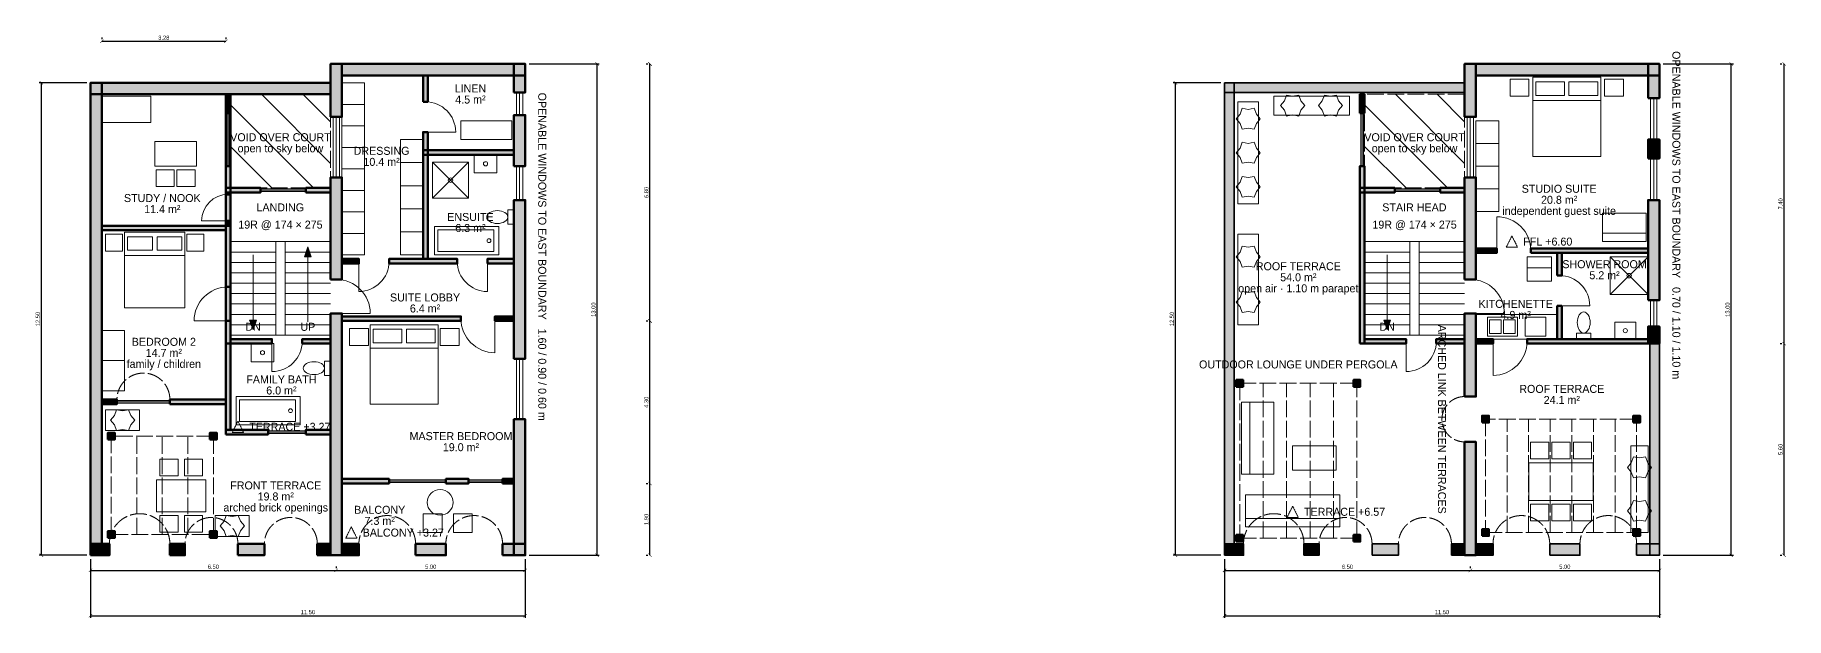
# Model space of a CAD drawing. Header units: millimetres. Extents: x -3851 to 116350, y -6675 to 19563.
# Drawn here: x 70033 to 116350, y 3340 to 18767 of the extents above; entities that cross this region are included whole.
import ezdxf
from ezdxf.enums import TextEntityAlignment as Align

# ---------------------------------------------------------------- set-up
doc = ezdxf.new("R2010")
doc.units = ezdxf.units.MM
doc.header["$LTSCALE"] = 20
doc.linetypes.add('DASHED', pattern=[1.524, 1.27, -0.254])
for name, color, linetype, lineweight in [('A-ANNO-DIMS-01', 5, 'CONTINUOUS', 13), ('A-ANNO-DIMS-02', 5, 'CONTINUOUS', 13), ('A-ANNO-PATT-01', 8, 'CONTINUOUS', 9), ('A-ANNO-PATT-02', 8, 'CONTINUOUS', 9), ('A-ANNO-SYMB-01', 5, 'DASHED', 13), ('A-ANNO-SYMB-02', 5, 'DASHED', 13), ('A-ANNO-TEXT-01', 7, 'CONTINUOUS', 13), ('A-ANNO-TEXT-02', 7, 'CONTINUOUS', 13), ('A-DOOR-01', 3, 'CONTINUOUS', 18), ('A-DOOR-02', 3, 'CONTINUOUS', 18), ('A-EQPM-01', 6, 'CONTINUOUS', 13), ('A-EQPM-02', 6, 'CONTINUOUS', 13), ('A-FLOR-STRS-01', 2, 'CONTINUOUS', 18), ('A-FLOR-STRS-02', 2, 'CONTINUOUS', 18), ('A-FURN-01', 6, 'CONTINUOUS', 13), ('A-FURN-02', 6, 'CONTINUOUS', 13), ('A-GLAZ-01', 4, 'CONTINUOUS', 18), ('A-GLAZ-02', 4, 'CONTINUOUS', 18), ('A-WALL-01', 7, 'CONTINUOUS', 50), ('A-WALL-02', 7, 'CONTINUOUS', 50), ('A-WALL-PATT-01', 7, 'CONTINUOUS', 9), ('A-WALL-PATT-02', 7, 'CONTINUOUS', 9), ('A-WALL-PRHT-01', 9, 'CONTINUOUS', 35), ('A-WALL-PRHT-02', 9, 'CONTINUOUS', 35), ('L-PLNT-01', 3, 'CONTINUOUS', 13), ('L-PLNT-02', 3, 'CONTINUOUS', 13), ('L-SITE-01', 3, 'CONTINUOUS', 18), ('L-SITE-02', 3, 'CONTINUOUS', 18)]:
    doc.layers.add(name, color=color, linetype=linetype, lineweight=lineweight)
doc.dimstyles.new('ARCH', dxfattribs={"dimtxt": 2.2, "dimasz": 1.8, "dimexe": 1.2, "dimexo": 2, "dimgap": 0.8, "dimtad": 1, "dimlfac": 0.001, "dimblk": 'ARCHTICK', "dimcen": 2.5, "dimazin": 3, "dimtfac": 1, "dimtmove": 0, "dimatfit": 3})

# ---------------------------------------------------------------- blocks, each defined once
blk = doc.blocks.new('_ARCHTICK')
at = {"color": 0, "linetype": 'BYBLOCK', "const_width": 0.15}
blk.add_lwpolyline([(-0.5, -0.5), (0.5, 0.5)], dxfattribs=at)

msp = doc.modelspace()

# ---------------------------------------------------------------- hatches: boundary and pattern name
at = {"layer": 'A-ANNO-PATT-01'}
for points in [[(77250, 13160), (77160, 12900), (77340, 12900)], [(75800, 10965), (75710, 11225), (75890, 11225)]]:
    msp.add_hatch(color=7, dxfattribs=at).paths.add_polyline_path(points)
at = {"layer": 'A-ANNO-PATT-02'}
msp.add_hatch(color=7, dxfattribs=at).paths.add_polyline_path([(105800, 10965), (105710, 11225), (105890, 11225)])
at = {"layer": 'A-WALL-PATT-01'}
for points in [[(77850, 16600), (78150, 16600), (78150, 18000), (77850, 18000)], [(78150, 17700), (83000, 17700), (83000, 18000), (78150, 18000)], [(80300, 17000), (80420, 17000), (80420, 17700), (80300, 17700)], [(82700, 17250), (83000, 17250), (83000, 18000), (82700, 18000)], [(71500, 5000), (71800, 5000), (71800, 17500), (71500, 17500)], [(71500, 17200), (77850, 17200), (77850, 17500), (71500, 17500)], [(75080, 16700), (75200, 16700), (75200, 17200), (75080, 17200)], [(75080, 14550), (75200, 14550), (75200, 17200), (75080, 17200)], [(82700, 15300), (83000, 15300), (83000, 16650), (82700, 16650)], [(80300, 12840), (80420, 12840), (80420, 16200), (80300, 16200)], [(75080, 10600), (75200, 10600), (75200, 15300), (75080, 15300)], [(80300, 15600), (82700, 15600), (82700, 15720), (80300, 15720)], [(77850, 12300), (78150, 12300), (78150, 15000), (77850, 15000)], [(75080, 14600), (76000, 14600), (76000, 14720), (75080, 14720)], [(75080, 12100), (75200, 12100), (75200, 14600), (75080, 14600)], [(77200, 14600), (77850, 14600), (77850, 14720), (77200, 14720)], [(82700, 10200), (83000, 10200), (83000, 14400), (82700, 14400)], [(71800, 13600), (75080, 13600), (75080, 13720), (71800, 13720)], [(75080, 13720), (75200, 13720), (75200, 13850), (75080, 13850)], [(78150, 12720), (78600, 12720), (78600, 12840), (78150, 12840)], [(79400, 12720), (81200, 12720), (81200, 12840), (79400, 12840)], [(82000, 12720), (82700, 12720), (82700, 12840), (82000, 12840)], [(75080, 8320), (75200, 8320), (75200, 11200), (75080, 11200)], [(77850, 5000), (78150, 5000), (78150, 11400), (77850, 11400)], [(78150, 11200), (81300, 11200), (81300, 11320), (78150, 11320)], [(82200, 11200), (82700, 11200), (82700, 11320), (82200, 11320)], [(75200, 10600), (76300, 10600), (76300, 10720), (75200, 10720)], [(77100, 10600), (77850, 10600), (77850, 10720), (77100, 10720)], [(71800, 9000), (72200, 9000), (72200, 9120), (71800, 9120)], [(73600, 9000), (75080, 9000), (75080, 9120), (73600, 9120)], [(82700, 5000), (83000, 5000), (83000, 8600), (82700, 8600)], [(71960, 8060), (72140, 8060), (72140, 8240), (71960, 8240)], [(74660, 8060), (74840, 8060), (74840, 8240), (74660, 8240)], [(75080, 8200), (76200, 8200), (76200, 8320), (75080, 8320)], [(77200, 8200), (77850, 8200), (77850, 8320), (77200, 8320)], [(78150, 6900), (79400, 6900), (79400, 7020), (78150, 7020)], [(80900, 6900), (81500, 6900), (81500, 7020), (80900, 7020)], [(82400, 6900), (82700, 6900), (82700, 7020), (82400, 7020)], [(71960, 5460), (72140, 5460), (72140, 5640), (71960, 5640)], [(74660, 5460), (74840, 5460), (74840, 5640), (74660, 5640)], [(71500, 5000), (72000, 5000), (72000, 5300), (71500, 5300)], [(71500, 5000), (72000, 5000), (72000, 5300), (71500, 5300)], [(73600, 5000), (74000, 5000), (74000, 5300), (73600, 5300)], [(73600, 5000), (74000, 5000), (74000, 5300), (73600, 5300)], [(75400, 5000), (76100, 5000), (76100, 5300), (75400, 5300)], [(75400, 5000), (76100, 5000), (76100, 5300), (75400, 5300)], [(77500, 5000), (77850, 5000), (77850, 5300), (77500, 5300)], [(77500, 5000), (77850, 5000), (77850, 5300), (77500, 5300)], [(78150, 5000), (78600, 5000), (78600, 5300), (78150, 5300)], [(78150, 5000), (78600, 5000), (78600, 5300), (78150, 5300)], [(80100, 5000), (80900, 5000), (80900, 5300), (80100, 5300)], [(80100, 5000), (80900, 5000), (80900, 5300), (80100, 5300)], [(82400, 5000), (83000, 5000), (83000, 5300), (82400, 5300)], [(82400, 5000), (83000, 5000), (83000, 5300), (82400, 5300)]]:
    msp.add_hatch(color=7, dxfattribs=at).paths.add_polyline_path(points)
at = {"layer": 'A-WALL-PATT-02'}
for points in [[(107850, 16600), (108150, 16600), (108150, 18000), (107850, 18000)], [(108150, 17700), (113000, 17700), (113000, 18000), (108150, 18000)], [(112700, 17100), (113000, 17100), (113000, 18000), (112700, 18000)], [(101500, 5000), (101750, 5000), (101750, 17500), (101500, 17500)], [(101500, 17250), (107850, 17250), (107850, 17500), (101500, 17500)], [(105080, 16700), (105200, 16700), (105200, 17200), (105080, 17200)], [(112700, 15500), (113000, 15500), (113000, 16000), (112700, 16000)], [(105080, 10600), (105200, 10600), (105200, 15300), (105080, 15300)], [(107850, 12300), (108150, 12300), (108150, 15000), (107850, 15000)], [(105080, 14600), (106000, 14600), (106000, 14720), (105080, 14720)], [(107200, 14600), (107850, 14600), (107850, 14720), (107200, 14720)], [(112700, 11750), (113000, 11750), (113000, 14400), (112700, 14400)], [(108150, 13000), (108700, 13000), (108700, 13120), (108150, 13120)], [(109600, 13000), (112700, 13000), (112700, 13120), (109600, 13120)], [(110300, 12400), (110420, 12400), (110420, 13000), (110300, 13000)], [(110300, 10720), (110420, 10720), (110420, 11600), (110300, 11600)], [(107850, 9200), (108150, 9200), (108150, 11400), (107850, 11400)], [(105200, 10600), (106300, 10600), (106300, 10720), (105200, 10720)], [(107100, 10600), (107850, 10600), (107850, 10720), (107100, 10720)], [(108150, 10600), (108600, 10600), (108600, 10720), (108150, 10720)], [(109500, 10600), (112700, 10600), (112700, 10720), (109500, 10720)], [(112700, 10600), (113000, 10600), (113000, 11050), (112700, 11050)], [(112750, 5000), (113000, 5000), (113000, 10720), (112750, 10720)], [(101810, 9460), (101990, 9460), (101990, 9640), (101810, 9640)], [(104910, 9460), (105090, 9460), (105090, 9640), (104910, 9640)], [(108310, 8510), (108490, 8510), (108490, 8690), (108310, 8690)], [(112310, 8510), (112490, 8510), (112490, 8690), (112310, 8690)], [(107850, 5000), (108150, 5000), (108150, 8000), (107850, 8000)], [(108310, 5510), (108490, 5510), (108490, 5690), (108310, 5690)], [(112310, 5510), (112490, 5510), (112490, 5690), (112310, 5690)], [(101500, 5000), (102000, 5000), (102000, 5300), (101500, 5300)], [(101810, 5360), (101990, 5360), (101990, 5540), (101810, 5540)], [(103600, 5000), (104000, 5000), (104000, 5300), (103600, 5300)], [(104910, 5360), (105090, 5360), (105090, 5540), (104910, 5540)], [(105400, 5000), (106100, 5000), (106100, 5300), (105400, 5300)], [(107500, 5000), (107850, 5000), (107850, 5300), (107500, 5300)], [(108150, 5000), (108600, 5000), (108600, 5300), (108150, 5300)], [(110100, 5000), (110900, 5000), (110900, 5300), (110100, 5300)], [(112400, 5000), (113000, 5000), (113000, 5300), (112400, 5300)]]:
    msp.add_hatch(color=7, dxfattribs=at).paths.add_polyline_path(points)

# ---------------------------------------------------------------- linework, layer by layer
at = {"layer": 'A-ANNO-PATT-01'}
for p, q in [((77850, 15370), (76020, 17200)), ((77850, 16470), (77120, 17200)), ((77400, 14720), (75200, 16920)), ((76300, 14720), (75200, 15820)), ((75200, 14720), (75200, 14720))]:
    msp.add_line(p, q, dxfattribs=at)
at = {"layer": 'A-ANNO-PATT-01', "linetype": 'DASHED', "ltscale": 17.5}
msp.add_lwpolyline([(75200, 14720), (77850, 14720), (77850, 17200), (75200, 17200)], close=True, dxfattribs=at)
at = {"layer": 'A-ANNO-PATT-02'}
for p, q in [((107850, 15370), (106020, 17200)), ((107850, 16470), (107120, 17200)), ((107400, 14720), (105200, 16920)), ((106300, 14720), (105200, 15820)), ((105200, 14720), (105200, 14720))]:
    msp.add_line(p, q, dxfattribs=at)
at = {"layer": 'A-ANNO-PATT-02', "linetype": 'DASHED', "ltscale": 17.5}
msp.add_lwpolyline([(105200, 14720), (107850, 14720), (107850, 17200), (105200, 17200)], close=True, dxfattribs=at)
at = {"layer": 'A-ANNO-SYMB-01'}
for points in [[(75400, 8550), (75250, 8250), (75550, 8250)], [(78400, 5750), (78250, 5450), (78550, 5450)]]:
    msp.add_lwpolyline(points, close=True, dxfattribs=at)
at = {"layer": 'A-ANNO-SYMB-01', "linetype": 'DASHED', "ltscale": 17.5}
for centre, radius in [((72900, 9120), 700), ((72800, 5300), 800), ((79350, 5300), 750), ((81650, 5300), 750), ((74700, 5300), 700), ((76800, 5300), 700)]:
    msp.add_arc(centre, radius, 0, 180, dxfattribs=at)
at = {"layer": 'A-ANNO-SYMB-02'}
for points in [[(109100, 13450), (108950, 13150), (109250, 13150)], [(103300, 6300), (103150, 6000), (103450, 6000)]]:
    msp.add_lwpolyline(points, close=True, dxfattribs=at)
at = {"layer": 'A-ANNO-SYMB-02', "linetype": 'DASHED', "ltscale": 17.5}
for centre, radius, start, end in [((107850, 8600), 600, 90, 270), ((102800, 5300), 800, 0, 180), ((109350, 5300), 750, 0, 180), ((111650, 5300), 750, 0, 180), ((104700, 5300), 700, 0, 180), ((106800, 5300), 700, 0, 180)]:
    msp.add_arc(centre, radius, start, end, dxfattribs=at)
at = {"layer": 'A-DOOR-01'}
for p, q in [((80300, 17000), (80420, 17000)), ((80300, 16200), (80420, 16200)), ((80360, 16200), (81160, 16200)), ((75080, 14550), (75200, 14550)), ((75140, 13850), (74440, 13850)), ((75080, 13850), (75200, 13850)), ((78600, 12720), (78600, 12840)), ((78600, 12780), (78600, 11980)), ((79400, 12720), (79400, 12840)), ((81200, 12720), (81200, 12840)), ((82000, 12720), (82000, 12840)), ((82000, 12780), (82000, 11980)), ((75080, 12100), (75200, 12100)), ((77850, 12300), (78150, 12300)), ((75140, 11200), (74240, 11200)), ((75080, 11200), (75200, 11200)), ((77850, 11400), (78150, 11400)), ((78000, 11400), (78900, 11400)), ((81300, 11200), (81300, 11320)), ((82200, 11200), (82200, 11320)), ((82200, 11260), (82200, 10360)), ((76300, 10600), (76300, 10720)), ((76300, 10660), (76300, 9860)), ((77100, 10600), (77100, 10720))]:
    msp.add_line(p, q, dxfattribs=at)
for centre, radius, start, end in [((80360, 16200), 800, 0, 90), ((75140, 13850), 700, 90, 180), ((78600, 12780), 800, -90, 0), ((82000, 12780), 800, -180, -90), ((75140, 11200), 900, 90, 180), ((78000, 11400), 900, 0, 90), ((82200, 11260), 900, -180, -90), ((76300, 10660), 800, -90, 0)]:
    msp.add_arc(centre, radius, start, end, dxfattribs=at)
at = {"layer": 'A-DOOR-02'}
for p, q in [((108700, 13060), (108700, 13960)), ((108700, 13000), (108700, 13120)), ((109600, 13000), (109600, 13120)), ((107850, 12300), (108150, 12300)), ((110300, 12400), (110420, 12400)), ((110300, 11600), (110420, 11600)), ((110360, 11600), (111160, 11600)), ((107850, 11400), (108150, 11400)), ((108000, 11400), (108900, 11400)), ((106300, 10600), (106300, 10720)), ((106300, 10660), (106300, 9860)), ((107100, 10600), (107100, 10720)), ((108600, 10600), (108600, 10720)), ((108600, 10660), (108600, 9760)), ((109500, 10600), (109500, 10720))]:
    msp.add_line(p, q, dxfattribs=at)
for centre, radius, start, end in [((108700, 13060), 900, 0, 90), ((108000, 11400), 900, 0, 90), ((110360, 11600), 800, 0, 90), ((106300, 10660), 800, -90, 0), ((108600, 10660), 900, -90, 0)]:
    msp.add_arc(centre, radius, start, end, dxfattribs=at)
at = {"layer": 'A-EQPM-01'}
for p, q in [((80550, 14450), (81500, 15400)), ((81500, 14450), (80550, 15400))]:
    msp.add_line(p, q, dxfattribs=at)
for points in [[(80550, 14450), (81500, 14450), (81500, 15400), (80550, 15400)], [(81650, 15120), (82250, 15120), (82250, 15600), (81650, 15600)], [(82540, 13760), (82700, 13760), (82700, 14140), (82540, 14140)], [(80600, 12950), (82300, 12950), (82300, 13700), (80600, 13700)], [(80690, 13040), (82170, 13040), (82170, 13610), (80690, 13610)], [(75750, 10120), (76350, 10120), (76350, 10600), (75750, 10600)], [(77690, 9760), (77850, 9760), (77850, 10140), (77690, 10140)], [(75350, 8450), (77050, 8450), (77050, 9200), (75350, 9200)], [(75440, 8540), (76920, 8540), (76920, 9110), (75440, 9110)]]:
    msp.add_lwpolyline(points, close=True, dxfattribs=at)
for centre, radius in [((81950, 15360), 55), ((81025, 14925), 60), ((82040, 13325), 50), ((76050, 10360), 55), ((76790, 8825), 50)]:
    msp.add_circle(centre, radius, dxfattribs=at)
for centre in [(82260, 13950), (77410, 9950)]:
    msp.add_ellipse(centre, major_axis=(280, 0), ratio=0.607142857, dxfattribs=at)
at = {"layer": 'A-EQPM-02'}
for p, q in [((111700, 11900), (112700, 12900)), ((112700, 11900), (111700, 12900))]:
    msp.add_line(p, q, dxfattribs=at)
for points in [[(111700, 11900), (112700, 11900), (112700, 12900), (111700, 12900)], [(108450, 10800), (109250, 10800), (109250, 11300), (108450, 11300)], [(108510, 10870), (108820, 10870), (108820, 11230), (108510, 11230)], [(108880, 10870), (109190, 10870), (109190, 11230), (108880, 11230)], [(111825, 10720), (112375, 10720), (112375, 11170), (111825, 11170)], [(110810, 10720), (111190, 10720), (111190, 10880), (110810, 10880)]]:
    msp.add_lwpolyline(points, close=True, dxfattribs=at)
for centre, radius in [((112200, 12400), 60), ((112100, 10945), 55)]:
    msp.add_circle(centre, radius, dxfattribs=at)
msp.add_ellipse((111000, 11160), major_axis=(0, 280), ratio=0.607142857, dxfattribs=at)
at = {"layer": 'A-FLOR-STRS-01'}
for p, q in [((75200, 13300), (77850, 13300)), ((75200, 13300), (76400, 13300)), ((75200, 13025), (76400, 13025)), ((76400, 10825), (76400, 13300)), ((76650, 13300), (77850, 13300)), ((76650, 10825), (76650, 13300)), ((76650, 13025), (77850, 13025)), ((77250, 11175), (77250, 13000)), ((75200, 12750), (76400, 12750)), ((75800, 12950), (75800, 11125)), ((76650, 12750), (77850, 12750)), ((75200, 12475), (76400, 12475)), ((75200, 12200), (76400, 12200)), ((76650, 12475), (77850, 12475)), ((76650, 12200), (77850, 12200)), ((75200, 11925), (76400, 11925)), ((75200, 11650), (76400, 11650)), ((76650, 11925), (77850, 11925)), ((76650, 11650), (77850, 11650)), ((75200, 11375), (76400, 11375)), ((76650, 11375), (77850, 11375)), ((75200, 11100), (76400, 11100)), ((75200, 10825), (76400, 10825)), ((76650, 11100), (77850, 11100)), ((76650, 10825), (77850, 10825))]:
    msp.add_line(p, q, dxfattribs=at)
for points in [[(76400, 10825), (76650, 10825), (76650, 13300), (76400, 13300)], [(77250, 13160), (77160, 12900), (77340, 12900)], [(75800, 10965), (75710, 11225), (75890, 11225)]]:
    msp.add_lwpolyline(points, close=True, dxfattribs=at)
at = {"layer": 'A-FLOR-STRS-02'}
for p, q in [((105200, 13300), (107850, 13300)), ((105200, 13300), (106400, 13300)), ((105200, 13025), (106400, 13025)), ((106400, 10825), (106400, 13300)), ((106650, 13300), (107850, 13300)), ((106650, 10825), (106650, 13300)), ((106650, 13025), (107850, 13025)), ((105200, 12750), (106400, 12750)), ((105800, 12950), (105800, 11125)), ((106650, 12750), (107850, 12750)), ((105200, 12475), (106400, 12475)), ((105200, 12200), (106400, 12200)), ((106650, 12475), (107850, 12475)), ((106650, 12200), (107850, 12200)), ((105200, 11925), (106400, 11925)), ((105200, 11650), (106400, 11650)), ((106650, 11925), (107850, 11925)), ((106650, 11650), (107850, 11650)), ((105200, 11375), (106400, 11375)), ((106650, 11375), (107850, 11375)), ((105200, 11100), (106400, 11100)), ((105200, 10825), (106400, 10825)), ((106650, 11100), (107850, 11100)), ((106650, 10825), (107850, 10825))]:
    msp.add_line(p, q, dxfattribs=at)
for points in [[(106400, 10825), (106650, 10825), (106650, 13300), (106400, 13300)], [(105800, 10965), (105710, 11225), (105890, 11225)]]:
    msp.add_lwpolyline(points, close=True, dxfattribs=at)
at = {"layer": 'A-FURN-01'}
for p, q in [((78150, 16931.25), (78750, 16931.25)), ((78150, 16362.5), (78750, 16362.5)), ((78150, 15793.75), (78750, 15793.75)), ((79700, 15390), (80300, 15390)), ((78150, 15225), (78750, 15225)), ((78150, 14656.25), (78750, 14656.25)), ((79700, 14780), (80300, 14780)), ((78150, 14087.5), (78750, 14087.5)), ((79700, 14170), (80300, 14170)), ((78150, 13518.75), (78750, 13518.75)), ((79700, 13560), (80300, 13560)), ((72400, 12930), (74000, 12930)), ((78900, 10480), (80700, 10480)), ((71800, 10150), (72400, 10150))]:
    msp.add_line(p, q, dxfattribs=at)
for points in [[(71800, 16450), (73100, 16450), (73100, 17150), (71800, 17150)], [(78150, 12950), (78750, 12950), (78750, 17500), (78150, 17500)], [(81300, 16000), (82650, 16000), (82650, 16500), (81300, 16500)], [(73200, 15300), (74300, 15300), (74300, 15950), (73200, 15950)], [(79700, 12950), (80300, 12950), (80300, 16000), (79700, 16000)], [(73235, 14760), (73715, 14760), (73715, 15200), (73235, 15200)], [(73785, 14760), (74265, 14760), (74265, 15200), (73785, 15200)], [(71900, 13050), (72350, 13050), (72350, 13500), (71900, 13500)], [(72400, 11550), (74000, 11550), (74000, 13550), (72400, 13550)], [(74050, 13050), (74500, 13050), (74500, 13500), (74050, 13500)], [(72480, 13070), (73140, 13070), (73140, 13430), (72480, 13430)], [(73260, 13070), (73920, 13070), (73920, 13430), (73260, 13430)], [(71800, 9350), (72400, 9350), (72400, 10950), (71800, 10950)], [(78350, 10550), (78850, 10550), (78850, 11000), (78350, 11000)], [(78900, 9000), (80700, 9000), (80700, 11100), (78900, 11100)], [(78980, 10620), (79740, 10620), (79740, 10980), (78980, 10980)], [(79860, 10620), (80620, 10620), (80620, 10980), (79860, 10980)], [(80750, 10550), (81250, 10550), (81250, 11000), (80750, 11000)], [(73335, 7100), (73815, 7100), (73815, 7540), (73335, 7540)], [(73985, 7100), (74465, 7100), (74465, 7540), (73985, 7540)], [(73250, 6150), (74550, 6150), (74550, 7000), (73250, 7000)], [(73335, 5610), (73815, 5610), (73815, 6050), (73335, 6050)], [(73985, 5610), (74465, 5610), (74465, 6050), (73985, 6050)], [(80300, 5600), (80800, 5600), (80800, 6100), (80300, 6100)], [(81100, 5600), (81600, 5600), (81600, 6100), (81100, 6100)]]:
    msp.add_lwpolyline(points, close=True, dxfattribs=at)
msp.add_circle((80750, 6400), 340, dxfattribs=at)
at = {"layer": 'A-FURN-02'}
for p, q in [((109650, 17030), (111450, 17030)), ((108150, 15900), (108750, 15900)), ((108150, 15300), (108750, 15300)), ((108150, 14700), (108750, 14700)), ((109500, 12607.5), (110150, 12607.5))]:
    msp.add_line(p, q, dxfattribs=at)
for points in [[(109650, 15550), (111450, 15550), (111450, 17650), (109650, 17650)], [(109050, 17150), (109550, 17150), (109550, 17600), (109050, 17600)], [(109730, 17170), (110490, 17170), (110490, 17530), (109730, 17530)], [(110610, 17170), (111370, 17170), (111370, 17530), (110610, 17530)], [(111550, 17150), (112050, 17150), (112050, 17600), (111550, 17600)], [(108150, 14100), (108750, 14100), (108750, 16500), (108150, 16500)], [(111500, 13300), (112650, 13300), (112650, 14050), (111500, 14050)], [(111500, 13300), (112650, 13300), (112650, 13520), (111500, 13520)], [(109500, 12250), (110150, 12250), (110150, 12900), (109500, 12900)], [(108150, 10720), (110300, 10720), (110300, 11370), (108150, 11370)], [(109450, 10800), (110000, 10800), (110000, 11300), (109450, 11300)], [(101950, 7150), (102800, 7150), (102800, 9050), (101950, 9050)], [(101950, 7150), (102170, 7150), (102170, 9050), (101950, 9050)], [(103300, 7250), (104450, 7250), (104450, 7900), (103300, 7900)], [(109593.333, 7550), (110073.333, 7550), (110073.333, 7990), (109593.333, 7990)], [(110160, 7550), (110640, 7550), (110640, 7990), (110160, 7990)], [(110726.667, 7550), (111206.667, 7550), (111206.667, 7990), (110726.667, 7990)], [(109550, 6450), (111250, 6450), (111250, 7450), (109550, 7450)], [(102050, 5750), (104550, 5750), (104550, 6600), (102050, 6600)], [(109593.333, 5910), (110073.333, 5910), (110073.333, 6350), (109593.333, 6350)], [(110160, 5910), (110640, 5910), (110640, 6350), (110160, 6350)], [(110726.667, 5910), (111206.667, 5910), (111206.667, 6350), (110726.667, 6350)], [(102050, 5750), (104550, 5750), (104550, 5970), (102050, 5970)]]:
    msp.add_lwpolyline(points, close=True, dxfattribs=at)
at = {"layer": 'A-GLAZ-01'}
for p, q in [((82700, 17250), (83000, 17250)), ((82766, 16650), (82766, 17250)), ((82850, 16650), (82850, 17250)), ((82934, 16650), (82934, 17250)), ((75080, 16700), (75200, 16700)), ((75106.4, 15300), (75106.4, 16700)), ((75140, 15300), (75140, 16700)), ((75173.6, 15300), (75173.6, 16700)), ((77850, 16600), (78150, 16600)), ((77916, 15000), (77916, 16600)), ((78000, 15000), (78000, 16600)), ((78084, 15000), (78084, 16600)), ((82700, 16650), (83000, 16650)), ((75080, 15300), (75200, 15300)), ((82700, 15300), (83000, 15300)), ((82766, 14400), (82766, 15300)), ((82850, 14400), (82850, 15300)), ((82934, 14400), (82934, 15300)), ((77850, 15000), (78150, 15000)), ((76000, 14600), (76000, 14720)), ((76000, 14693.6), (77200, 14693.6)), ((76000, 14660), (77200, 14660)), ((76000, 14626.4), (77200, 14626.4)), ((77200, 14600), (77200, 14720)), ((82700, 14400), (83000, 14400)), ((82700, 10200), (83000, 10200)), ((82766, 8600), (82766, 10200)), ((82850, 8600), (82850, 10200)), ((82934, 8600), (82934, 10200)), ((72200, 9000), (72200, 9120)), ((72200, 9093.6), (73600, 9093.6)), ((72200, 9060), (73600, 9060)), ((72200, 9026.4), (73600, 9026.4)), ((73600, 9000), (73600, 9120)), ((82700, 8600), (83000, 8600)), ((76200, 8200), (76200, 8320)), ((76200, 8293.6), (77200, 8293.6)), ((76200, 8260), (77200, 8260)), ((76200, 8226.4), (77200, 8226.4)), ((77200, 8200), (77200, 8320)), ((79400, 6900), (79400, 7020)), ((79400, 6993.6), (80900, 6993.6)), ((79400, 6960), (80900, 6960)), ((80900, 6900), (80900, 7020)), ((81500, 6900), (81500, 7020)), ((81500, 6993.6), (82400, 6993.6)), ((81500, 6960), (82400, 6960)), ((82400, 6900), (82400, 7020)), ((79400, 6926.4), (80900, 6926.4)), ((81500, 6926.4), (82400, 6926.4))]:
    msp.add_line(p, q, dxfattribs=at)
at = {"layer": 'A-GLAZ-02'}
for p, q in [((105080, 16700), (105200, 16700)), ((105106.4, 15300), (105106.4, 16700)), ((105140, 15300), (105140, 16700)), ((105173.6, 15300), (105173.6, 16700)), ((112700, 17100), (113000, 17100)), ((112766, 16000), (112766, 17100)), ((112850, 16000), (112850, 17100)), ((112934, 16000), (112934, 17100)), ((107850, 16600), (108150, 16600)), ((107916, 15000), (107916, 16600)), ((108000, 15000), (108000, 16600)), ((108084, 15000), (108084, 16600)), ((112700, 16000), (113000, 16000)), ((105080, 15300), (105200, 15300)), ((112700, 15500), (113000, 15500)), ((112766, 14400), (112766, 15500)), ((112850, 14400), (112850, 15500)), ((112934, 14400), (112934, 15500)), ((107850, 15000), (108150, 15000)), ((106000, 14600), (106000, 14720)), ((106000, 14693.6), (107200, 14693.6)), ((106000, 14660), (107200, 14660)), ((106000, 14626.4), (107200, 14626.4)), ((107200, 14600), (107200, 14720)), ((112700, 14400), (113000, 14400)), ((112700, 11750), (113000, 11750)), ((112766, 11050), (112766, 11750)), ((112850, 11050), (112850, 11750)), ((112934, 11050), (112934, 11750)), ((112700, 11050), (113000, 11050))]:
    msp.add_line(p, q, dxfattribs=at)
at = {"layer": 'A-WALL-01'}
for points in [[(77850, 16600), (78150, 16600), (78150, 18000), (77850, 18000)], [(78150, 17700), (83000, 17700), (83000, 18000), (78150, 18000)], [(80300, 17000), (80420, 17000), (80420, 17700), (80300, 17700)], [(82700, 17250), (83000, 17250), (83000, 18000), (82700, 18000)], [(71500, 5000), (71800, 5000), (71800, 17500), (71500, 17500)], [(71500, 17200), (77850, 17200), (77850, 17500), (71500, 17500)], [(75080, 16700), (75200, 16700), (75200, 17200), (75080, 17200)], [(75080, 14550), (75200, 14550), (75200, 17200), (75080, 17200)], [(82700, 15300), (83000, 15300), (83000, 16650), (82700, 16650)], [(80300, 12840), (80420, 12840), (80420, 16200), (80300, 16200)], [(75080, 10600), (75200, 10600), (75200, 15300), (75080, 15300)], [(80300, 15600), (82700, 15600), (82700, 15720), (80300, 15720)], [(77850, 12300), (78150, 12300), (78150, 15000), (77850, 15000)], [(75080, 14600), (76000, 14600), (76000, 14720), (75080, 14720)], [(75080, 12100), (75200, 12100), (75200, 14600), (75080, 14600)], [(77200, 14600), (77850, 14600), (77850, 14720), (77200, 14720)], [(82700, 10200), (83000, 10200), (83000, 14400), (82700, 14400)], [(71800, 13600), (75080, 13600), (75080, 13720), (71800, 13720)], [(75080, 13720), (75200, 13720), (75200, 13850), (75080, 13850)], [(78150, 12720), (78600, 12720), (78600, 12840), (78150, 12840)], [(79400, 12720), (81200, 12720), (81200, 12840), (79400, 12840)], [(82000, 12720), (82700, 12720), (82700, 12840), (82000, 12840)], [(75080, 8320), (75200, 8320), (75200, 11200), (75080, 11200)], [(77850, 5000), (78150, 5000), (78150, 11400), (77850, 11400)], [(78150, 11200), (81300, 11200), (81300, 11320), (78150, 11320)], [(82200, 11200), (82700, 11200), (82700, 11320), (82200, 11320)], [(75200, 10600), (76300, 10600), (76300, 10720), (75200, 10720)], [(77100, 10600), (77850, 10600), (77850, 10720), (77100, 10720)], [(71800, 9000), (72200, 9000), (72200, 9120), (71800, 9120)], [(73600, 9000), (75080, 9000), (75080, 9120), (73600, 9120)], [(82700, 5000), (83000, 5000), (83000, 8600), (82700, 8600)], [(71960, 8060), (72140, 8060), (72140, 8240), (71960, 8240)], [(74660, 8060), (74840, 8060), (74840, 8240), (74660, 8240)], [(75080, 8200), (76200, 8200), (76200, 8320), (75080, 8320)], [(77200, 8200), (77850, 8200), (77850, 8320), (77200, 8320)], [(78150, 6900), (79400, 6900), (79400, 7020), (78150, 7020)], [(80900, 6900), (81500, 6900), (81500, 7020), (80900, 7020)], [(82400, 6900), (82700, 6900), (82700, 7020), (82400, 7020)], [(71960, 5460), (72140, 5460), (72140, 5640), (71960, 5640)], [(74660, 5460), (74840, 5460), (74840, 5640), (74660, 5640)], [(71500, 5000), (72000, 5000), (72000, 5300), (71500, 5300)], [(73600, 5000), (74000, 5000), (74000, 5300), (73600, 5300)], [(75400, 5000), (76100, 5000), (76100, 5300), (75400, 5300)], [(77500, 5000), (77850, 5000), (77850, 5300), (77500, 5300)], [(78150, 5000), (78600, 5000), (78600, 5300), (78150, 5300)], [(80100, 5000), (80900, 5000), (80900, 5300), (80100, 5300)], [(82400, 5000), (83000, 5000), (83000, 5300), (82400, 5300)]]:
    msp.add_lwpolyline(points, close=True, dxfattribs=at)
at = {"layer": 'A-WALL-02'}
for points in [[(107850, 16600), (108150, 16600), (108150, 18000), (107850, 18000)], [(108150, 17700), (113000, 17700), (113000, 18000), (108150, 18000)], [(112700, 17100), (113000, 17100), (113000, 18000), (112700, 18000)], [(105080, 16700), (105200, 16700), (105200, 17200), (105080, 17200)], [(112700, 15500), (113000, 15500), (113000, 16000), (112700, 16000)], [(105080, 10600), (105200, 10600), (105200, 15300), (105080, 15300)], [(107850, 12300), (108150, 12300), (108150, 15000), (107850, 15000)], [(105080, 14600), (106000, 14600), (106000, 14720), (105080, 14720)], [(107200, 14600), (107850, 14600), (107850, 14720), (107200, 14720)], [(112700, 11750), (113000, 11750), (113000, 14400), (112700, 14400)], [(108150, 13000), (108700, 13000), (108700, 13120), (108150, 13120)], [(109600, 13000), (112700, 13000), (112700, 13120), (109600, 13120)], [(110300, 12400), (110420, 12400), (110420, 13000), (110300, 13000)], [(110300, 10720), (110420, 10720), (110420, 11600), (110300, 11600)], [(107850, 9200), (108150, 9200), (108150, 11400), (107850, 11400)], [(105200, 10600), (106300, 10600), (106300, 10720), (105200, 10720)], [(107100, 10600), (107850, 10600), (107850, 10720), (107100, 10720)], [(108150, 10600), (108600, 10600), (108600, 10720), (108150, 10720)], [(109500, 10600), (112700, 10600), (112700, 10720), (109500, 10720)], [(112700, 10600), (113000, 10600), (113000, 11050), (112700, 11050)], [(101810, 9460), (101990, 9460), (101990, 9640), (101810, 9640)], [(104910, 9460), (105090, 9460), (105090, 9640), (104910, 9640)], [(108310, 8510), (108490, 8510), (108490, 8690), (108310, 8690)], [(112310, 8510), (112490, 8510), (112490, 8690), (112310, 8690)], [(107850, 5000), (108150, 5000), (108150, 8000), (107850, 8000)], [(108310, 5510), (108490, 5510), (108490, 5690), (108310, 5690)], [(112310, 5510), (112490, 5510), (112490, 5690), (112310, 5690)], [(101810, 5360), (101990, 5360), (101990, 5540), (101810, 5540)], [(104910, 5360), (105090, 5360), (105090, 5540), (104910, 5540)]]:
    msp.add_lwpolyline(points, close=True, dxfattribs=at)
at = {"layer": 'A-WALL-PRHT-01'}
for points in [[(71500, 5000), (72000, 5000), (72000, 5300), (71500, 5300)], [(73600, 5000), (74000, 5000), (74000, 5300), (73600, 5300)], [(75400, 5000), (76100, 5000), (76100, 5300), (75400, 5300)], [(77500, 5000), (77850, 5000), (77850, 5300), (77500, 5300)], [(78150, 5000), (78600, 5000), (78600, 5300), (78150, 5300)], [(80100, 5000), (80900, 5000), (80900, 5300), (80100, 5300)], [(82400, 5000), (83000, 5000), (83000, 5300), (82400, 5300)]]:
    msp.add_lwpolyline(points, close=True, dxfattribs=at)
at = {"layer": 'A-WALL-PRHT-02'}
for points in [[(101500, 5000), (101750, 5000), (101750, 17500), (101500, 17500)], [(101500, 17250), (107850, 17250), (107850, 17500), (101500, 17500)], [(112750, 5000), (113000, 5000), (113000, 10720), (112750, 10720)], [(101500, 5000), (102000, 5000), (102000, 5300), (101500, 5300)], [(103600, 5000), (104000, 5000), (104000, 5300), (103600, 5300)], [(105400, 5000), (106100, 5000), (106100, 5300), (105400, 5300)], [(107500, 5000), (107850, 5000), (107850, 5300), (107500, 5300)], [(108150, 5000), (108600, 5000), (108600, 5300), (108150, 5300)], [(110100, 5000), (110900, 5000), (110900, 5300), (110100, 5300)], [(112400, 5000), (113000, 5000), (113000, 5300), (112400, 5300)]]:
    msp.add_lwpolyline(points, close=True, dxfattribs=at)
at = {"layer": 'L-PLNT-01'}
for points in [[(71900, 8300), (72800, 8300), (72800, 8850), (71900, 8850)], [(72670, 8575), (72566.16, 8699.8), (72510, 8852.128), (72350, 8824.6), (72190, 8852.128), (72133.84, 8699.8), (72030, 8575), (72133.84, 8450.2), (72190, 8297.872), (72350, 8325.4), (72510, 8297.872), (72566.16, 8450.2)], [(74800, 5500), (75700, 5500), (75700, 6050), (74800, 6050)], [(75570, 5775), (75466.16, 5899.8), (75410, 6052.128), (75250, 6024.6), (75090, 6052.128), (75033.84, 5899.8), (74930, 5775), (75033.84, 5650.2), (75090, 5497.872), (75250, 5525.4), (75410, 5497.872), (75466.16, 5650.2)]]:
    msp.add_lwpolyline(points, close=True, dxfattribs=at)
at = {"layer": 'L-PLNT-02'}
for points in [[(102800, 16650), (104800, 16650), (104800, 17150), (102800, 17150)], [(103620, 16900), (103516.16, 17024.8), (103460, 17177.128), (103300, 17149.6), (103140, 17177.128), (103083.84, 17024.8), (102980, 16900), (103083.84, 16775.2), (103140, 16622.872), (103300, 16650.4), (103460, 16622.872), (103516.16, 16775.2)], [(104620, 16900), (104516.16, 17024.8), (104460, 17177.128), (104300, 17149.6), (104140, 17177.128), (104083.84, 17024.8), (103980, 16900), (104083.84, 16775.2), (104140, 16622.872), (104300, 16650.4), (104460, 16622.872), (104516.16, 16775.2)], [(102445, 16550), (102341.16, 16674.8), (102285, 16827.128), (102125, 16799.6), (101965, 16827.128), (101908.84, 16674.8), (101805, 16550), (101908.84, 16425.2), (101965, 16272.872), (102125, 16300.4), (102285, 16272.872), (102341.16, 16425.2)], [(101850, 14300), (102400, 14300), (102400, 17000), (101850, 17000)], [(102445, 15650), (102341.16, 15774.8), (102285, 15927.128), (102125, 15899.6), (101965, 15927.128), (101908.84, 15774.8), (101805, 15650), (101908.84, 15525.2), (101965, 15372.872), (102125, 15400.4), (102285, 15372.872), (102341.16, 15525.2)], [(102445, 14750), (102341.16, 14874.8), (102285, 15027.128), (102125, 14999.6), (101965, 15027.128), (101908.84, 14874.8), (101805, 14750), (101908.84, 14625.2), (101965, 14472.872), (102125, 14500.4), (102285, 14472.872), (102341.16, 14625.2)], [(101850, 11100), (102400, 11100), (102400, 13500), (101850, 13500)], [(102445, 12900), (102341.16, 13024.8), (102285, 13177.128), (102125, 13149.6), (101965, 13177.128), (101908.84, 13024.8), (101805, 12900), (101908.84, 12775.2), (101965, 12622.872), (102125, 12650.4), (102285, 12622.872), (102341.16, 12775.2)], [(102445, 11700), (102341.16, 11824.8), (102285, 11977.128), (102125, 11949.6), (101965, 11977.128), (101908.84, 11824.8), (101805, 11700), (101908.84, 11575.2), (101965, 11422.872), (102125, 11450.4), (102285, 11422.872), (102341.16, 11575.2)], [(112250, 5600), (112700, 5600), (112700, 7900), (112250, 7900)], [(112795, 7325), (112691.16, 7449.8), (112635, 7602.128), (112475, 7574.6), (112315, 7602.128), (112258.84, 7449.8), (112155, 7325), (112258.84, 7200.2), (112315, 7047.872), (112475, 7075.4), (112635, 7047.872), (112691.16, 7200.2)], [(112795, 6175), (112691.16, 6299.8), (112635, 6452.128), (112475, 6424.6), (112315, 6452.128), (112258.84, 6299.8), (112155, 6175), (112258.84, 6050.2), (112315, 5897.872), (112475, 5925.4), (112635, 5897.872), (112691.16, 6050.2)]]:
    msp.add_lwpolyline(points, close=True, dxfattribs=at)
at = {"layer": 'L-SITE-01', "linetype": 'DASHED', "ltscale": 17.5}
for p, q in [((72725, 5550), (72725, 8150)), ((73400, 5550), (73400, 8150)), ((74075, 5550), (74075, 8150))]:
    msp.add_line(p, q, dxfattribs=at)
msp.add_lwpolyline([(72050, 5550), (74750, 5550), (74750, 8150), (72050, 8150)], close=True, dxfattribs=at)
at = {"layer": 'L-SITE-02', "linetype": 'DASHED', "ltscale": 17.5}
for p, q in [((102520, 5450), (102520, 9550)), ((103140, 5450), (103140, 9550)), ((103760, 5450), (103760, 9550)), ((104380, 5450), (104380, 9550)), ((108971.429, 5600), (108971.429, 8600)), ((109542.857, 5600), (109542.857, 8600)), ((110114.286, 5600), (110114.286, 8600)), ((110685.714, 5600), (110685.714, 8600)), ((111257.143, 5600), (111257.143, 8600)), ((111828.571, 5600), (111828.571, 8600))]:
    msp.add_line(p, q, dxfattribs=at)
for points in [[(101900, 5450), (105000, 5450), (105000, 9550), (101900, 9550)], [(108400, 5600), (112400, 5600), (112400, 8600), (108400, 8600)]]:
    msp.add_lwpolyline(points, close=True, dxfattribs=at)

# ---------------------------------------------------------------- texts
at = {"layer": 'A-ANNO-TEXT-01'}
for s, height, p in [('4.5 m²', 211.6667, (81550, 17060.135)), ('LINEN', 211.6667, (81550, 17352.235)), ('VOID OVER COURT', 211.66667, (76525, 16062.235)), ('open to sky below', 211.66667, (76525, 15770.135)), ('DRESSING', 211.6667, (79200, 15702.235)), ('10.4 m²', 211.6667, (79200, 15410.135)), ('STUDY / NOOK', 211.66667, (73400, 14452.235)), ('11.4 m²', 211.6667, (73400, 14160.135)), ('LANDING', 211.6667, (76520, 14206.185)), ('ENSUITE', 211.6667, (81550, 13952.235)), ('6.3 m²', 211.6667, (81550, 13660.135)), ('SUITE LOBBY', 211.66667, (80350, 11822.235)), ('6.4 m²', 211.6667, (80350, 11530.135)), ('BEDROOM 2', 211.6667, (73440, 10648.285)), ('14.7 m²', 211.6667, (73440, 10356.185)), ('family / children', 211.66667, (73440, 10064.085)), ('FAMILY BATH', 211.66667, (76550, 9652.235)), ('6.0 m²', 211.6667, (76550, 9360.135)), ('MASTER BEDROOM', 211.66667, (81300, 8152.235)), ('19.0 m²', 211.6667, (81300, 7860.135)), ('FRONT TERRACE', 211.66667, (76400, 6848.285)), ('19.8 m²', 211.6667, (76400, 6556.185)), ('arched brick openings', 211.66667, (76400, 6264.085)), ('BALCONY', 211.6667, (79150, 6202.235)), ('7.3 m²', 211.6667, (79150, 5910.135))]:
    msp.add_text(s, height=height, dxfattribs=at).set_placement(p, align=Align.MIDDLE_CENTER)
msp.add_text('OPENABLE WINDOWS TO EAST BOUNDARY   1.60 / 0.90 / 0.60 m', height=211.66667, rotation=-90, dxfattribs=at).set_placement((83450, 12900), align=Align.MIDDLE_CENTER)
for s, p in [('TERRACE +3.27', (75700, 8400)), ('BALCONY +3.27', (78700, 5600))]:
    msp.add_text(s, height=211.66667, dxfattribs=at).set_placement(p, align=Align.MIDDLE_LEFT)
at = {"layer": 'A-ANNO-TEXT-02'}
for s, p in [('OPENABLE WINDOWS TO EAST BOUNDARY   0.70 / 1.10 / 1.10 m', (113450, 14000)), ('ARCHED LINK BETWEEN TERRACES', (107250, 8600))]:
    msp.add_text(s, height=211.66667, rotation=-90, dxfattribs=at).set_placement(p, align=Align.MIDDLE_CENTER)
for s, height, p in [('VOID OVER COURT', 211.66667, (106525, 16062.235)), ('open to sky below', 211.66667, (106525, 15770.135)), ('STUDIO SUITE', 211.66667, (110350, 14698.285)), ('20.8 m²', 211.6667, (110350, 14406.185)), ('STAIR HEAD', 211.6667, (106520, 14206.185)), ('independent guest suite', 211.66667, (110350, 14114.085)), ('ROOF TERRACE', 211.66667, (103450, 12648.285)), ('SHOWER ROOM', 211.66667, (111550, 12702.235)), ('5.2 m²', 211.6667, (111550, 12410.135)), ('open air · 1.10 m parapet', 211.66667, (103450, 12064.085)), ('54.0 m²', 211.6667, (103450, 12356.185)), ('KITCHENETTE', 211.66667, (109200, 11652.235)), ('4.9 m²', 211.6667, (109200, 11360.135)), ('OUTDOOR LOUNGE UNDER PERGOLA', 211.66667, (103450, 10050)), ('ROOF TERRACE', 211.66667, (110420, 9402.235)), ('24.1 m²', 211.6667, (110420, 9110.135))]:
    msp.add_text(s, height=height, dxfattribs=at).set_placement(p, align=Align.MIDDLE_CENTER)
for s, height, p in [('FFL +6.60', 211.6667, (109400, 13300)), ('TERRACE +6.57', 211.66667, (103600, 6150))]:
    msp.add_text(s, height=height, dxfattribs=at).set_placement(p, align=Align.MIDDLE_LEFT)
at = {"layer": 'A-FLOR-STRS-01'}
for s, height, p in [('19R @ 174 × 275', 211.66667, (76525, 13750)), ('DN', 211.6667, (75800, 11045)), ('UP', 211.6667, (77250, 11045))]:
    msp.add_text(s, height=height, dxfattribs=at).set_placement(p, align=Align.MIDDLE_CENTER)
at = {"layer": 'A-FLOR-STRS-02'}
for s, height, p in [('19R @ 174 × 275', 211.66667, (106525, 13750)), ('DN', 211.6667, (105800, 11045))]:
    msp.add_text(s, height=height, dxfattribs=at).set_placement(p, align=Align.MIDDLE_CENTER)

# ---------------------------------------------------------------- dimensions: what is measured, and where the dimension line sits
at = {"layer": 'A-ANNO-DIMS-01'}
for base, p1, p2, text in [((71800, 18600), (71800, 18600), (75080, 18600), '3.28'), ((71500, 3400), (71500, 5000), (83000, 5000), '11.50'), ((71500, 4600), (71500, 4600), (78000, 4600), '6.50'), ((78000, 4600), (78000, 4600), (83000, 4600), '5.00')]:
    msp.add_linear_dim(base=base, p1=p1, p2=p2, text=text, dimstyle='ARCH', override={"dimscale": 50}, dxfattribs=at).render()
for base, p1, p2, text in [((84900, 5000), (83000, 5000), (83000, 18000), '13.00'), ((86300, 11200), (86300, 11200), (86300, 18000), '6.80'), ((70200, 5000), (71500, 5000), (71500, 17500), '12.50'), ((86300, 6900), (86300, 6900), (86300, 11200), '4.30'), ((86300, 5000), (86300, 5000), (86300, 6900), '1.90')]:
    msp.add_linear_dim(base=base, p1=p1, p2=p2, angle=90, text=text, dimstyle='ARCH', override={"dimscale": 50}, dxfattribs=at).render()
at = {"layer": 'A-ANNO-DIMS-02'}
for base, p1, p2, text in [((114900, 5000), (113000, 5000), (113000, 18000), '13.00'), ((116300, 10600), (116300, 10600), (116300, 18000), '7.40'), ((100200, 5000), (101500, 5000), (101500, 17500), '12.50'), ((116300, 5000), (116300, 5000), (116300, 10600), '5.60')]:
    msp.add_linear_dim(base=base, p1=p1, p2=p2, angle=90, text=text, dimstyle='ARCH', override={"dimscale": 50}, dxfattribs=at).render()
for base, p1, p2, text in [((101500, 3400), (101500, 5000), (113000, 5000), '11.50'), ((101500, 4600), (101500, 4600), (108000, 4600), '6.50'), ((108000, 4600), (108000, 4600), (113000, 4600), '5.00')]:
    msp.add_linear_dim(base=base, p1=p1, p2=p2, text=text, dimstyle='ARCH', override={"dimscale": 50}, dxfattribs=at).render()

doc.saveas('drawing.dxf')
